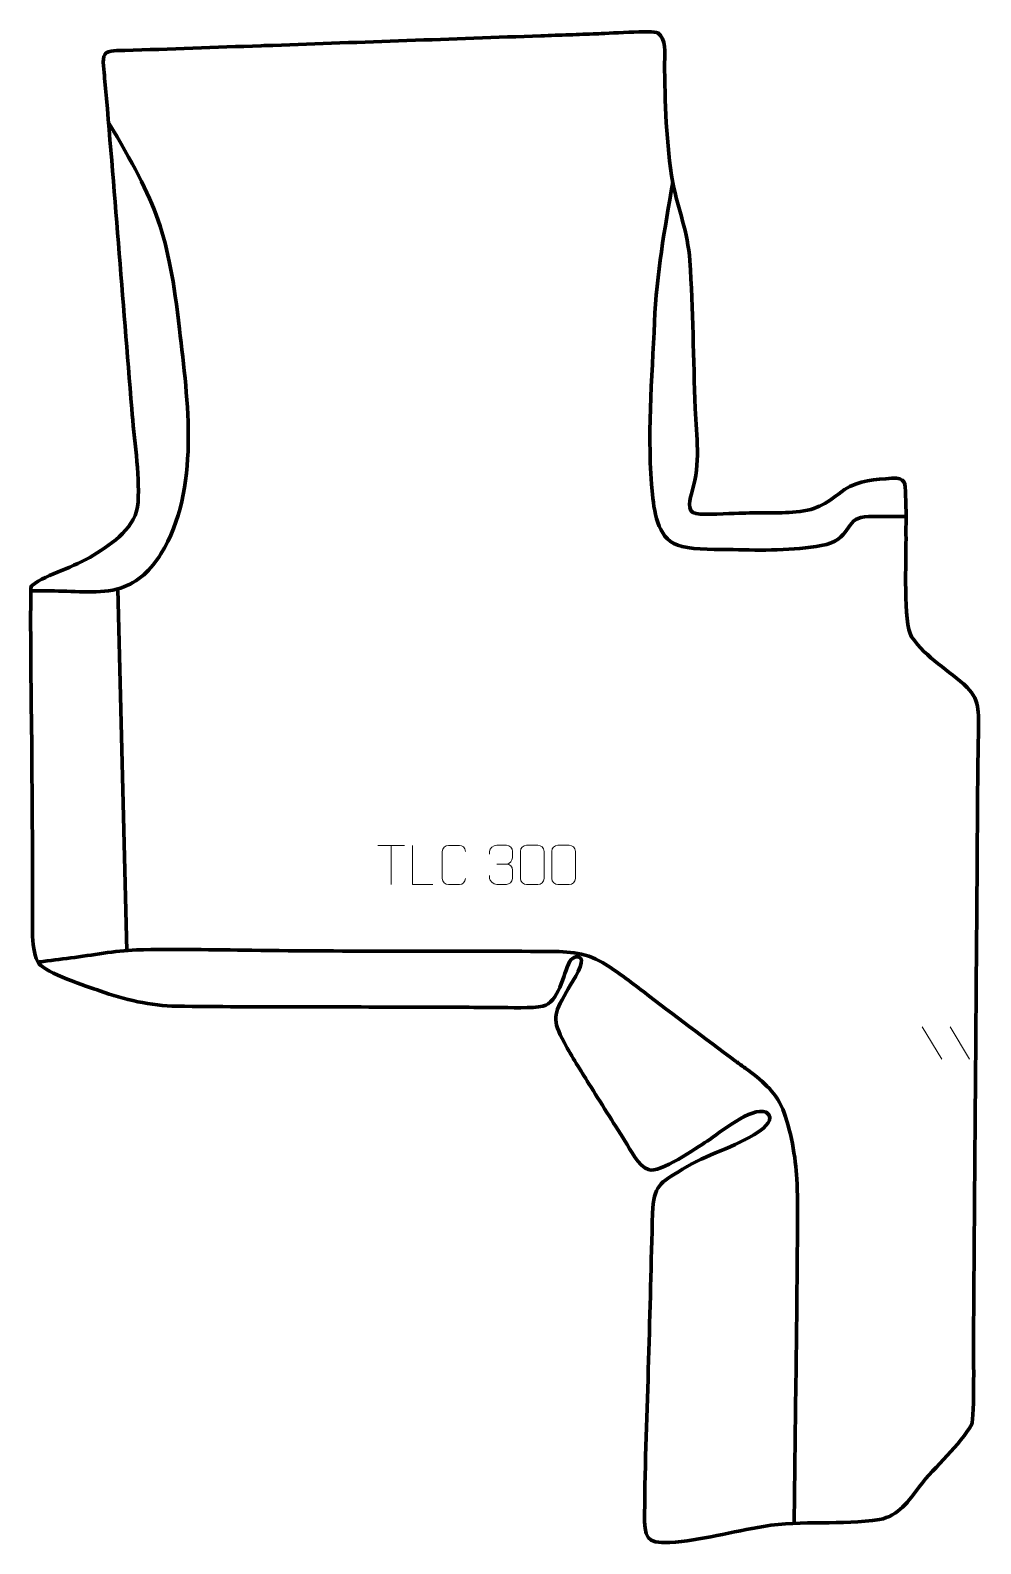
# Model space of a CAD drawing. Header units: millimetres. Extents: x 1271 to 1877, y 35 to 1001.
import ezdxf

# ---------------------------------------------------------------- set-up
doc = ezdxf.new("R2010")
doc.units = ezdxf.units.MM
doc.header["$MEASUREMENT"] = 0
doc.layers.add('layer 2', color=7, linetype='Continuous')
doc.layers.add('layer 3', color=7, linetype='Continuous')

msp = doc.modelspace()

# ---------------------------------------------------------------- linework, layer by layer
at = {"layer": 'layer 2', "color": 142, "lineweight": 158}
for points, knots in [([(1320.6397, 941.9382), (1351.9357, 890.0344), (1359.0435, 870.8007), (1366.0954, 809.9477), (1366.0954, 809.9477), (1371.4286, 764.3978), (1379.5142, 707.895), (1354.2707, 666.6747), (1354.2707, 666.6747), (1348.1466, 656.6747), (1339.7953, 648.4452), (1328.4451, 644.7906), (1328.4451, 644.7906), (1315.4019, 640.8233), (1299.8883, 642.8101), (1286.3565, 642.9554), (1286.3565, 642.9554), (1281.2996, 642.9906), (1276.2437, 642.9806), (1271.1869, 642.9529)], [0, 0, 0, 0, 0.16666667, 0.16666667, 0.16666667, 0.16666667, 0.33333333, 0.33333333, 0.33333333, 0.33333333, 0.5, 0.5, 0.5, 0.5, 0.66666667, 0.66666667, 0.66666667, 0.66666667, 1, 1, 1, 1]), ([(1680.8599, 903.7878), (1675.7137, 873.3466), (1670.5642, 845.5642), (1669.251, 814.5134), (1669.251, 814.5134), (1667.7319, 779.4419), (1664.2304, 739.2681), (1667.9356, 704.5957), (1667.9356, 704.5957), (1669.3975, 691.2312), (1671.4477, 675.0379), (1686.8296, 671.2699), (1686.8296, 671.2699), (1695.5562, 669.1322), (1709.9307, 669.6331), (1719.3937, 669.3366), (1719.3937, 669.3366), (1737.0194, 668.8126), (1758.29, 668.7768), (1775.5875, 671.8771), (1775.5875, 671.8771), (1795.389, 675.4263), (1790.5551, 689.1995), (1803.1408, 690.2109), (1803.1408, 690.2109), (1810.2204, 690.78), (1819.4463, 690.4056), (1826.7513, 690.4414), (1826.7513, 690.4414), (1827.6869, 690.4459), (1828.6219, 690.4538), (1829.5573, 690.4626)], [0, 0, 0, 0, 0.11111111, 0.11111111, 0.11111111, 0.11111111, 0.22222222, 0.22222222, 0.22222222, 0.22222222, 0.33333333, 0.33333333, 0.33333333, 0.33333333, 0.44444444, 0.44444444, 0.44444444, 0.44444444, 0.55555556, 0.55555556, 0.55555556, 0.55555556, 0.66666667, 0.66666667, 0.66666667, 0.66666667, 0.77777778, 0.77777778, 0.77777778, 0.77777778, 1, 1, 1, 1]), ([(1758.3539, 48.5629), (1759.053, 112.1033), (1760.1051, 175.7439), (1760.4831, 239.2735), (1760.4831, 239.2735), (1760.5402, 248.8445), (1760.491, 258.379), (1760.0584, 267.9427), (1760.0584, 267.9427), (1759.4361, 281.1978), (1756.0071, 299.9882), (1751.1791, 312.3287), (1751.1791, 312.3287), (1746.0191, 324.1186), (1737.2592, 331.1361), (1727.1471, 338.5843), (1727.1471, 338.5843), (1725.0802, 340.0674), (1723.0159, 341.5405), (1720.9664, 343.0485), (1720.9664, 343.0485), (1701.2725, 357.7194), (1681.5598, 372.3465), (1662.1231, 387.3594), (1662.1231, 387.3594), (1653.7388, 393.8478), (1645.1597, 400.3663), (1636.0896, 405.8668), (1636.0896, 405.8668), (1624.6973, 412.7078), (1611.6213, 413.146), (1598.718, 413.048), (1598.718, 413.048), (1597.7699, 413.0394), (1596.8238, 413.0359), (1595.8757, 413.0345), (1595.8757, 413.0345), (1565.5779, 413.179), (1535.2791, 413.0591), (1504.981, 413.1318), (1504.981, 413.1318), (1474.058, 413.2138), (1443.1369, 413.368), (1412.2157, 413.729), (1412.2157, 413.729), (1387.6544, 414.0176), (1363.1358, 414.7046), (1338.5728, 413.9222), (1338.5728, 413.9222), (1324.7207, 413.4678), (1310.4382, 410.59), (1296.6476, 408.8376), (1296.6476, 408.8376), (1289.9936, 408.0059), (1283.3397, 407.1725), (1276.6859, 406.3393), (1276.6859, 406.3393), (1276.6859, 406.3393), (1275.7353, 406.2203), (1275.7353, 406.2203)], [0, 0, 0, 0, 0.0625, 0.0625, 0.0625, 0.0625, 0.125, 0.125, 0.125, 0.125, 0.1875, 0.1875, 0.1875, 0.1875, 0.25, 0.25, 0.25, 0.25, 0.3125, 0.3125, 0.3125, 0.3125, 0.375, 0.375, 0.375, 0.375, 0.4375, 0.4375, 0.4375, 0.4375, 0.5, 0.5, 0.5, 0.5, 0.5625, 0.5625, 0.5625, 0.5625, 0.625, 0.625, 0.625, 0.625, 0.6875, 0.6875, 0.6875, 0.6875, 0.75, 0.75, 0.75, 0.75, 0.8125, 0.8125, 0.8125, 0.8125, 0.875, 0.875, 0.875, 0.875, 1, 1, 1, 1])]:
    msp.add_open_spline(points, degree=3, knots=knots, dxfattribs=at)
msp.add_open_spline([(1326.6745, 644.3663), (1326.6745, 644.3663), (1332.3805, 413.3141), (1332.3805, 413.3141)], degree=3, dxfattribs=at)
at = {"layer": 'layer 3', "color": 242, "lineweight": 158}
msp.add_open_spline([(1521.1365, 377.4726), (1468.9404, 377.6714), (1416.5541, 377.4272), (1364.3839, 378.0788), (1364.3839, 378.0788), (1348.0123, 378.3918), (1330.6409, 382.1726), (1315.2882, 387.7746), (1315.2882, 387.7746), (1306.8292, 390.842), (1281.0493, 398.9879), (1276.2965, 405.4037), (1276.2965, 405.4037), (1271.061, 412.471), (1272.3578, 431.9364), (1272.3666, 440.9002), (1272.3666, 440.9002), (1272.3975, 472.1702), (1272.0539, 503.516), (1271.8594, 534.7925), (1271.8594, 534.7925), (1271.6121, 569.8321), (1270.8457, 605.1844), (1271.1843, 640.1851), (1271.1843, 640.1851), (1271.1955, 641.3554), (1270.9446, 645.3074), (1271.6528, 646.2249), (1271.6528, 646.2249), (1282.473, 654.5415), (1298.7926, 657.7273), (1311.1908, 665.7217), (1311.1908, 665.7217), (1323.6092, 673.7491), (1338.6531, 683.3164), (1339.6361, 699.5976), (1339.6361, 699.5976), (1340.6702, 718.3938), (1337.1277, 740.1988), (1335.5814, 759.2449), (1335.5814, 759.2449), (1329.8772, 829.5177), (1324.5065, 899.9711), (1318.327, 970.1886), (1318.327, 970.1886), (1318.0093, 973.799), (1316.4622, 982.466), (1318.3843, 985.2064), (1318.3843, 985.2064), (1320.4485, 988.1492), (1327.7756, 987.7317), (1331.1198, 987.8218), (1331.1198, 987.8218), (1360.0534, 988.6007), (1389.1646, 989.7713), (1418.1105, 990.7723), (1418.1105, 990.7723), (1420.6572, 990.8604), (1423.204, 990.9497), (1425.7506, 991.0398), (1425.7506, 991.0398), (1482.7598, 993.0666), (1539.7688, 995.0933), (1596.7779, 997.12), (1596.7779, 997.12), (1602.8292, 997.3351), (1608.8805, 997.5503), (1614.9317, 997.7654), (1614.9317, 997.7654), (1620.6645, 997.9692), (1626.3972, 998.1729), (1632.13, 998.3768), (1632.13, 998.3768), (1637.7868, 998.6135), (1668.518, 1000.6526), (1671.2596, 999.0352), (1671.2596, 999.0352), (1677.1351, 994.9228), (1675.6574, 986.2901), (1675.6803, 980.0668), (1675.6803, 980.0668), (1675.7761, 955.4822), (1676.7075, 927.5721), (1680.9199, 903.3972), (1680.9199, 903.3972), (1684.4856, 885.7241), (1690.4345, 872.2948), (1691.8052, 853.6473), (1691.8052, 853.6473), (1693.932, 822.4486), (1693.9307, 790.7234), (1695.2681, 759.3875), (1695.2681, 759.3875), (1696.1714, 740.8121), (1698.627, 724.9321), (1693.2698, 706.6381), (1693.2698, 706.6381), (1692.0308, 702.4072), (1689.2388, 693.3485), (1695.8144, 692.2943), (1695.8144, 692.2943), (1701.4003, 691.3987), (1716.3961, 692.3401), (1722.9771, 692.5773), (1722.9771, 692.5773), (1734.8778, 692.9295), (1747.8853, 692.4248), (1759.5831, 693.3671), (1759.5831, 693.3671), (1773.8742, 694.8397), (1779.6327, 699.2365), (1790.5038, 707.7638), (1790.5038, 707.7638), (1799.3983, 713.4666), (1810.4299, 714.0885), (1820.7416, 714.8513), (1820.7416, 714.8513), (1829.7576, 715.2994), (1829.0915, 712.0917), (1829.5056, 703.7986), (1829.5056, 703.7986), (1829.951, 694.8784), (1829.626, 685.1223), (1829.7436, 676.0284), (1829.7436, 676.0284), (1829.7581, 664.1166), (1828.0895, 621.9888), (1833.223, 613.8062), (1833.223, 613.8062), (1842.8393, 599.8671), (1857.0426, 592.598), (1868.8228, 581.3361), (1868.8228, 581.3361), (1877.4312, 573.1065), (1876.1165, 562.4704), (1875.9018, 551.5768), (1875.9018, 551.5768), (1875.2737, 519.7262), (1875.302, 487.5903), (1875.0514, 455.7069), (1875.0514, 455.7069), (1875.0038, 449.6469), (1874.9562, 443.5869), (1874.9085, 437.5269), (1874.9085, 437.5269), (1874.8584, 431.1479), (1874.8083, 424.769), (1874.7582, 418.39), (1874.7582, 418.39), (1874.5074, 386.4952), (1874.2568, 354.6003), (1874.0062, 322.7055), (1874.0062, 322.7055), (1873.9059, 309.9476), (1873.8056, 297.1896), (1873.7053, 284.4317), (1873.7053, 284.4317), (1873.4046, 246.1579), (1873.1038, 207.8841), (1872.8029, 169.6103), (1872.8029, 169.6103), (1872.7925, 161.2208), (1873.4582, 115.4114), (1871.7017, 111.3583), (1871.7017, 111.3583), (1864.5504, 98.3469), (1847.8985, 84.3083), (1838.3715, 71.6627), (1838.3715, 71.6627), (1831.4647, 62.4952), (1824.9405, 52.8186), (1812.8992, 50.6539), (1812.8992, 50.6539), (1788.1818, 46.7426), (1763.997, 50.3585), (1738.7955, 46.2498), (1738.7955, 46.2498), (1719.4798, 43.0334), (1698.4213, 37.15), (1679.0352, 35.9676), (1679.0352, 35.9676), (1663.4588, 35.1572), (1662.8369, 39.3909), (1662.91, 54.2438), (1662.91, 54.2438), (1663.0888, 86.7778), (1664.5426, 119.7605), (1665.4513, 152.3337), (1665.4513, 152.3337), (1666.3194, 183.5366), (1667.152, 214.7407), (1667.9753, 245.945), (1667.9753, 245.945), (1668.8456, 264.0178), (1672.4559, 264.9245), (1687.067, 274.0863), (1687.067, 274.0863), (1702.5381, 283.7873), (1720.1598, 287.6126), (1735.6408, 297.9524), (1735.6408, 297.9524), (1739.09, 300.3358), (1746.9068, 306.5354), (1740.4049, 310.3724), (1740.4049, 310.3724), (1730.9222, 314.2839), (1710.9268, 297.2118), (1702.8618, 291.9778), (1702.8618, 291.9778), (1696.2984, 287.7183), (1672.4016, 271.2601), (1665.3598, 273.8127), (1665.3598, 273.8127), (1658.902, 276.1535), (1653.7072, 286.3916), (1650.3542, 292.1049), (1650.3542, 292.1049), (1642.6802, 304.3267), (1634.9381, 316.3448), (1627.3391, 328.6481), (1627.3391, 328.6481), (1622.0082, 337.279), (1616.5464, 345.7464), (1611.7137, 354.6637), (1611.7137, 354.6637), (1603.6081, 369.8715), (1604.7078, 372.386), (1613.0003, 387.1951), (1613.0003, 387.1951), (1615.4882, 391.6382), (1623.3971, 402.9158), (1622.5656, 407.6695), (1622.5656, 407.6695), (1621.5714, 410.8474), (1616.8631, 409.9964), (1615.0439, 406.4671), (1615.0439, 406.4671), (1610.9815, 398.201), (1607.9621, 380.5057), (1598.0339, 378.0983), (1598.0339, 378.0983), (1591.5701, 376.531), (1576.3808, 377.2582), (1568.9328, 377.2868), (1568.9328, 377.2868), (1553.0008, 377.3479), (1537.0686, 377.4106), (1521.1365, 377.4726)], degree=3, knots=[0, 0, 0, 0, 0.01587302, 0.01587302, 0.01587302, 0.01587302, 0.03174603, 0.03174603, 0.03174603, 0.03174603, 0.04761905, 0.04761905, 0.04761905, 0.04761905, 0.06349206, 0.06349206, 0.06349206, 0.06349206, 0.07936508, 0.07936508, 0.07936508, 0.07936508, 0.0952381, 0.0952381, 0.0952381, 0.0952381, 0.11111111, 0.11111111, 0.11111111, 0.11111111, 0.12698413, 0.12698413, 0.12698413, 0.12698413, 0.14285714, 0.14285714, 0.14285714, 0.14285714, 0.15873016, 0.15873016, 0.15873016, 0.15873016, 0.17460317, 0.17460317, 0.17460317, 0.17460317, 0.19047619, 0.19047619, 0.19047619, 0.19047619, 0.20634921, 0.20634921, 0.20634921, 0.20634921, 0.22222222, 0.22222222, 0.22222222, 0.22222222, 0.23809524, 0.23809524, 0.23809524, 0.23809524, 0.25396825, 0.25396825, 0.25396825, 0.25396825, 0.26984127, 0.26984127, 0.26984127, 0.26984127, 0.28571429, 0.28571429, 0.28571429, 0.28571429, 0.3015873, 0.3015873, 0.3015873, 0.3015873, 0.31746032, 0.31746032, 0.31746032, 0.31746032, 0.33333333, 0.33333333, 0.33333333, 0.33333333, 0.34920635, 0.34920635, 0.34920635, 0.34920635, 0.36507937, 0.36507937, 0.36507937, 0.36507937, 0.38095238, 0.38095238, 0.38095238, 0.38095238, 0.3968254, 0.3968254, 0.3968254, 0.3968254, 0.41269841, 0.41269841, 0.41269841, 0.41269841, 0.42857143, 0.42857143, 0.42857143, 0.42857143, 0.44444444, 0.44444444, 0.44444444, 0.44444444, 0.46031746, 0.46031746, 0.46031746, 0.46031746, 0.47619048, 0.47619048, 0.47619048, 0.47619048, 0.49206349, 0.49206349, 0.49206349, 0.49206349, 0.50793651, 0.50793651, 0.50793651, 0.50793651, 0.52380952, 0.52380952, 0.52380952, 0.52380952, 0.53968254, 0.53968254, 0.53968254, 0.53968254, 0.55555556, 0.55555556, 0.55555556, 0.55555556, 0.57142857, 0.57142857, 0.57142857, 0.57142857, 0.58730159, 0.58730159, 0.58730159, 0.58730159, 0.6031746, 0.6031746, 0.6031746, 0.6031746, 0.61904762, 0.61904762, 0.61904762, 0.61904762, 0.63492063, 0.63492063, 0.63492063, 0.63492063, 0.65079365, 0.65079365, 0.65079365, 0.65079365, 0.66666667, 0.66666667, 0.66666667, 0.66666667, 0.68253968, 0.68253968, 0.68253968, 0.68253968, 0.6984127, 0.6984127, 0.6984127, 0.6984127, 0.71428571, 0.71428571, 0.71428571, 0.71428571, 0.73015873, 0.73015873, 0.73015873, 0.73015873, 0.74603175, 0.74603175, 0.74603175, 0.74603175, 0.76190476, 0.76190476, 0.76190476, 0.76190476, 0.77777778, 0.77777778, 0.77777778, 0.77777778, 0.79365079, 0.79365079, 0.79365079, 0.79365079, 0.80952381, 0.80952381, 0.80952381, 0.80952381, 0.82539683, 0.82539683, 0.82539683, 0.82539683, 0.84126984, 0.84126984, 0.84126984, 0.84126984, 0.85714286, 0.85714286, 0.85714286, 0.85714286, 0.87301587, 0.87301587, 0.87301587, 0.87301587, 0.88888889, 0.88888889, 0.88888889, 0.88888889, 0.9047619, 0.9047619, 0.9047619, 0.9047619, 0.92063492, 0.92063492, 0.92063492, 0.92063492, 0.93650794, 0.93650794, 0.93650794, 0.93650794, 0.95238095, 0.95238095, 0.95238095, 0.95238095, 0.96825397, 0.96825397, 0.96825397, 0.96825397, 1, 1, 1, 1], dxfattribs=at)
at = {"layer": 'layer 3', "color": 250, "lineweight": 9}
for points in [[(1492.7299, 480.6664), (1492.7299, 480.6664), (1509.7171, 480.6664), (1509.7171, 480.6664)], [(1501.2237, 455.7364), (1501.2237, 455.7364), (1501.2237, 480.6899), (1501.2237, 480.6899)], [(1568.5686, 468.7604), (1568.5686, 468.7604), (1574.765, 468.7604), (1574.765, 468.7604)], [(1840.1315, 364.9179), (1840.1315, 364.9179), (1852.4958, 344.3736), (1852.4958, 344.3736)], [(1857.8614, 364.9179), (1857.8614, 364.9179), (1870.2257, 344.3736), (1870.2257, 344.3736)]]:
    msp.add_open_spline(points, degree=3, dxfattribs=at)
for points, knots in [([(1527.698, 455.7363), (1527.698, 455.7363), (1514.7489, 455.7363), (1514.7489, 455.7363), (1514.7489, 455.7363), (1514.7489, 455.7363), (1514.7489, 480.6899), (1514.7489, 480.6899)], [0, 0, 0, 0, 0.33333333, 0.33333333, 0.33333333, 0.33333333, 1, 1, 1, 1]), ([(1548.6465, 459.5541), (1548.5067, 457.2307), (1546.8295, 455.7511), (1544.6818, 455.7403), (1544.6818, 455.7403), (1542.3499, 455.7407), (1540.018, 455.7407), (1537.6865, 455.7403), (1537.6865, 455.7403), (1535.7615, 455.6349), (1533.7894, 457.5194), (1533.8006, 459.5367), (1533.8006, 459.5367), (1533.801, 465.3068), (1533.801, 471.0765), (1533.8006, 476.8458), (1533.8006, 476.8458), (1533.8048, 478.9839), (1535.5515, 480.7031), (1537.7039, 480.6896), (1537.7039, 480.6896), (1540.0296, 480.6896), (1542.3557, 480.6896), (1544.6818, 480.6896), (1544.6818, 480.6896), (1546.6284, 480.7251), (1548.6198, 479.2336), (1548.6465, 476.796)], [0, 0, 0, 0, 0.125, 0.125, 0.125, 0.125, 0.25, 0.25, 0.25, 0.25, 0.375, 0.375, 0.375, 0.375, 0.5, 0.5, 0.5, 0.5, 0.625, 0.625, 0.625, 0.625, 0.75, 0.75, 0.75, 0.75, 1, 1, 1, 1]), ([(1563.8589, 475.0056), (1563.8589, 475.0056), (1563.8589, 476.8628), (1563.8589, 476.8628), (1563.8589, 476.8628), (1563.8446, 478.6047), (1566.5091, 480.7228), (1568.5682, 480.7001), (1568.5682, 480.7001), (1570.6323, 480.7001), (1572.6963, 480.7001), (1574.76, 480.7001), (1574.76, 480.7001), (1576.9545, 480.7089), (1578.5528, 478.8621), (1578.5972, 476.95), (1578.5972, 476.95), (1578.5968, 475.5149), (1578.5968, 474.0798), (1578.5972, 472.6443), (1578.5972, 472.6443), (1578.5486, 470.9908), (1576.946, 468.7608), (1574.7477, 468.7708), (1574.7477, 468.7708), (1576.9514, 468.7596), (1578.5594, 466.9564), (1578.6134, 464.8969), (1578.6134, 464.8969), (1578.613, 463.1122), (1578.613, 461.3275), (1578.6134, 459.5424), (1578.6134, 459.5424), (1578.6235, 457.481), (1576.5686, 455.7179), (1574.7477, 455.726), (1574.7477, 455.726), (1572.6824, 455.7263), (1570.6172, 455.7263), (1568.5516, 455.726), (1568.5516, 455.726), (1566.383, 455.7375), (1563.852, 458.1377), (1563.8334, 459.5995), (1563.8334, 459.5995), (1563.8334, 459.5995), (1563.8334, 461.5081), (1563.8334, 461.5081)], [0, 0, 0, 0, 0.07692308, 0.07692308, 0.07692308, 0.07692308, 0.15384615, 0.15384615, 0.15384615, 0.15384615, 0.23076923, 0.23076923, 0.23076923, 0.23076923, 0.30769231, 0.30769231, 0.30769231, 0.30769231, 0.38461538, 0.38461538, 0.38461538, 0.38461538, 0.46153846, 0.46153846, 0.46153846, 0.46153846, 0.53846154, 0.53846154, 0.53846154, 0.53846154, 0.61538462, 0.61538462, 0.61538462, 0.61538462, 0.69230769, 0.69230769, 0.69230769, 0.69230769, 0.76923077, 0.76923077, 0.76923077, 0.76923077, 0.84615385, 0.84615385, 0.84615385, 0.84615385, 1, 1, 1, 1]), ([(1587.6428, 480.7124), (1590.0089, 480.7124), (1592.3754, 480.7124), (1594.7419, 480.7124), (1594.7419, 480.7124), (1596.7224, 480.748), (1598.7484, 479.2537), (1598.7755, 476.8116), (1598.7755, 476.8116), (1598.7751, 471.0542), (1598.7751, 465.2964), (1598.7755, 459.5382), (1598.7755, 459.5382), (1598.6334, 457.2106), (1596.927, 455.7283), (1594.7419, 455.7175), (1594.7419, 455.7175), (1592.3695, 455.7179), (1589.9971, 455.7179), (1587.6251, 455.7175), (1587.6251, 455.7175), (1585.6666, 455.6119), (1583.6602, 457.4998), (1583.6716, 459.5208), (1583.6716, 459.5208), (1583.672, 465.3014), (1583.672, 471.0817), (1583.6716, 476.8615), (1583.6716, 476.8615), (1583.6759, 479.0035), (1585.453, 480.726), (1587.6428, 480.7124)], [0, 0, 0, 0, 0.11111111, 0.11111111, 0.11111111, 0.11111111, 0.22222222, 0.22222222, 0.22222222, 0.22222222, 0.33333333, 0.33333333, 0.33333333, 0.33333333, 0.44444444, 0.44444444, 0.44444444, 0.44444444, 0.55555556, 0.55555556, 0.55555556, 0.55555556, 0.66666667, 0.66666667, 0.66666667, 0.66666667, 0.77777778, 0.77777778, 0.77777778, 0.77777778, 1, 1, 1, 1]), ([(1607.6428, 480.7124), (1610.0089, 480.7124), (1612.3754, 480.7124), (1614.7419, 480.7124), (1614.7419, 480.7124), (1616.7224, 480.748), (1618.7484, 479.2537), (1618.7755, 476.8116), (1618.7755, 476.8116), (1618.7751, 471.0542), (1618.7751, 465.2964), (1618.7755, 459.5382), (1618.7755, 459.5382), (1618.6334, 457.2106), (1616.927, 455.7283), (1614.7419, 455.7175), (1614.7419, 455.7175), (1612.3695, 455.7179), (1609.9971, 455.7179), (1607.6251, 455.7175), (1607.6251, 455.7175), (1605.6666, 455.6119), (1603.6602, 457.4998), (1603.6716, 459.5208), (1603.6716, 459.5208), (1603.672, 465.3014), (1603.672, 471.0817), (1603.6716, 476.8615), (1603.6716, 476.8615), (1603.6759, 479.0035), (1605.453, 480.726), (1607.6428, 480.7124)], [0, 0, 0, 0, 0.11111111, 0.11111111, 0.11111111, 0.11111111, 0.22222222, 0.22222222, 0.22222222, 0.22222222, 0.33333333, 0.33333333, 0.33333333, 0.33333333, 0.44444444, 0.44444444, 0.44444444, 0.44444444, 0.55555556, 0.55555556, 0.55555556, 0.55555556, 0.66666667, 0.66666667, 0.66666667, 0.66666667, 0.77777778, 0.77777778, 0.77777778, 0.77777778, 1, 1, 1, 1])]:
    msp.add_open_spline(points, degree=3, knots=knots, dxfattribs=at)

doc.saveas('drawing.dxf')
